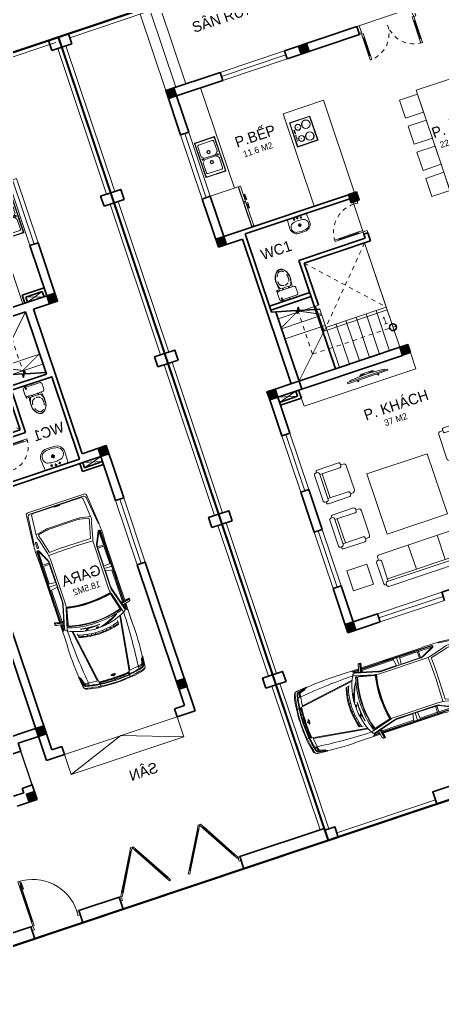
# Model space of a CAD drawing. Header units: metres. Extents: x 568336 to 569219, y 2065964 to 2066430.
# Drawn here: x 568454.68 to 568464.64, y 2066133.29 to 2066156.67 of the extents above; entities that cross this region are included whole.
import ezdxf

# ---------------------------------------------------------------- set-up
doc = ezdxf.new("R2010")
doc.units = ezdxf.units.M
for name, pattern in [('$AUDIT_BAD_LTYPE2', [0]), ('CENTER', [2, 1.25, -0.25, 0.25, -0.25]), ('DASHED', [0.75, 0.5, -0.25]), ('HIDDEN', [0.375, 0.25, -0.125]), ('HIDDEN2', [0.1875, 0.125, -0.0625]), ('xref-thap C (mb tang 32-2)$0$HIDDEN', [0.375, 0.25, -0.125]), ('Xref-VCMT-BT3 - tuong bao$0$HIDDEN', [0.375, 0.25, -0.125])]:
    doc.linetypes.add(name, pattern=pattern)
doc.layers.get('0').update_dxf_attribs({"linetype": 'CONTINUOUS'})
for name, color, linetype, lineweight in [('-CONCRETE', 1, 'CONTINUOUS', 35), ('-DOOR', 137, 'CONTINUOUS', 9), ('-FURNITURE', 46, 'CONTINUOUS', 9), ('-HIDE', 3, 'HIDDEN', 13), ('-KH', 143, 'CONTINUOUS', 13), ('-LINE1', 7, 'CONTINUOUS', 18), ('-RANH GIOI KHU DAT', 12, 'CENTER', 18), ('-TEXT', 7, 'CONTINUOUS', 15), ('-WALL', 4, 'CONTINUOUS', 35), ('Bighome_khuat', 251, 'DASHED', 5), ('TEXT25', 2, 'CONTINUOUS', 13)]:
    doc.layers.add(name, color=color, linetype=linetype, lineweight=lineweight)
doc.layers.add('SOLO', color=7, linetype='CONTINUOUS')
doc.styles.add('1', font='arial.ttf')
doc.styles.add('T1', font='', dxfattribs={"height": 200})
doc.styles.get('T1').set_extended_font_data('VNgeometric Light')

# ---------------------------------------------------------------- blocks, each defined once
blk = doc.blocks.new('t1$0$D11')
at = {"linetype": '$AUDIT_BAD_LTYPE2'}
for p, q in [((70, 100), (70, 1000)), ((90, 1000), (90, 100))]:
    blk.add_line(p, q, dxfattribs=at)
for points in [[(50, 1000), (90, 1000), (90, 1100), (50, 1100), (50, 1000)], [(50, 1003), (50, 100)], [(50, 100), (90, 100), (90, 0), (50, 0), (50, 100)]]:
    blk.add_lwpolyline(points)
for points in [[(118, 895), (118, 1064), (90, 1064), (90, 1036), (113, 1036), (113, 895)], [(0, 0), (50, 0), (50, -40), (60, -40), (60, -100), (0, -100)], [(1200, 0), (1150, 0), (1150, -40), (1140, -40), (1140, -100), (1200, -100)]]:
    blk.add_lwpolyline(points, close=True)
at = {"linetype": '$AUDIT_BAD_LTYPE2', "ltscale": 0.3}
blk.add_arc((50, 0), 1100, 0, 90, dxfattribs=at)
blk = doc.blocks.new('A$C6CE07C06')
for p, q in [((1355, 1774), (989, 1774)), ((1356, 1801), (1350, 1615)), ((1387, 1801), (1382, 1615)), ((1842, 1774), (1387, 1774)), ((1857, 1615), (1840, 1801)), ((1925, 1839), (1915, 1601)), ((1980, 1615), (2018, 1801)), ((2839, 1774), (2013, 1774)), ((2811, 1945), (2844, 1766)), ((2816, 1953), (2822, 1954)), ((2828, 1949), (2860, 1769)), ((2856, 1761), (2853, 1760)), ((2900, 1839), (3433, 1839)), ((3068, 1815), (2905, 1815)), ((3055, 1801), (2907, 1801)), ((2996, 1774), (2912, 1774)), ((3245, 1511), (3341, 1500)), ((3370, 1393), (3312, 1380)), ((3391, 1290), (3332, 1281)), ((3406, 1186), (3347, 1180)), ((3414, 1081), (3355, 1079)), ((3406, 779), (3347, 785)), ((3414, 884), (3355, 886)), ((3370, 572), (3312, 585)), ((3391, 675), (3332, 685)), ((1356, 164), (1350, 350)), ((1387, 164), (1382, 351)), ((1857, 351), (1840, 164)), ((1925, 127), (1915, 364)), ((1980, 351), (2018, 164)), ((3341, 465), (3245, 454)), ((1355, 191), (989, 191)), ((1842, 191), (1387, 191)), ((2839, 191), (2013, 191)), ((2811, 20), (2844, 199)), ((2816, 12), (2822, 11)), ((2828, 16), (2860, 196)), ((2901, 127), (3422, 127)), ((3068, 150), (2905, 150)), ((3055, 164), (2907, 164)), ((2996, 191), (2912, 191))]:
    blk.add_line(p, q)
for points in [[(48, 285), (48, 1680, -0.373826), (99, 1739), (803, 1820), (820, 1839), (54, 1773, 0.383818), (0, 1713), (0, 252, 0.383818), (54, 192), (820, 126), (803, 145), (99, 226, -0.373826)], [(2557, 404), (3001, 284, 0.388671), (3036, 301, 0.143383), (3036, 1665, 0.390953), (3001, 1682), (2557, 1559, -0.106047)], [(4564, 983, 0.027521), (4546, 1368, -0.543027), (4554, 1373), (4603, 1360, -0.308444), (4617, 1345, -0.028524), (4637, 983, -0.028524), (4617, 620, -0.308444), (4603, 605), (4554, 592, -0.543027), (4546, 597, 0.027521)], [(4501, 981, 0.027754), (4500, 1005, 0.037978), (4497, 1021, 0.078467), (4490, 1036, 0.253942), (4486, 1038, 0.253942), (4481, 1036, 0.078467), (4475, 1021, 0.037978), (4472, 1005, 0.027754), (4470, 981, 0.027754), (4472, 958, 0.037978), (4475, 941, 0.078467), (4481, 927, 0.253942), (4486, 924, 0.253942), (4490, 927, 0.078467), (4497, 941, 0.037978), (4500, 958, 0.027754)], [(906, 228), (776, 228, 0.414214), (764, 215), (764, 203, 0.414214), (776, 190), (906, 190, 0.414214), (919, 203), (919, 215, 0.414214)]]:
    blk.add_lwpolyline(points, format="xyb", close=True)
for points in [[(817, 1835, -0.039974), (1255, 1839), (2827, 1839)], [(2832, 150), (1846, 150), (999, 150, -0.758852), (984, 205), (1232, 321, -0.14996), (1372, 364), (1915, 364), (2389, 364, -0.077307), (2455, 354), (3016, 199, 0.360394), (3088, 230, 0.242572), (3089, 1735, 0.360655), (3017, 1766), (2455, 1611, -0.077307), (2389, 1601), (1915, 1601), (1372, 1601, -0.137614), (1232, 1645), (984, 1761, -0.758852), (999, 1815), (1846, 1815), (2832, 1815)], [(2834, 1801), (999, 1801, 0.768317), (992, 1772), (1240, 1655, 0.14228), (1371, 1613), (1857, 1615), (1865, 1608), (1971, 1608), (1980, 1615), (2389, 1615, 0.077278), (2451, 1624), (3023, 1782, 0.231129), (3080, 1839)], [(2912, 1774), (2884, 1931, 0.322829), (2849, 1965), (2812, 1959, 0.422531), (2806, 1952), (2842, 1758), (2825, 1723)], [(4578, 1777, -0.06824), (4603, 1702, -0.051611), (4688, 983), (4688, 1178, 0.069896), (4626, 1707, 0.32103), (4523, 1797), (4292, 1820, 0.311578), (4273, 1810, 0.311578)], [(4609, 1370, 0.043765), (4549, 1724, 0.303464), (4496, 1773), (4373, 1795, 0.018633), (4273, 1810, 0.083909), (4370, 1778), (4493, 1756, -0.304556), (4533, 1720, -0.038587), (4593, 1374)], [(4517, 1385), (4476, 1703, 0.304567), (4446, 1739), (4333, 1770, -0.23887), (4324, 1778), (4320, 1790)], [(4512, 1628), (4500, 1706, 0.304567), (4453, 1762), (4438, 1766)], [(4553, 340, -0.027873), (3110, 247, -0.059366), (3058, 256), (2582, 386, 0.079464), (2446, 413), (1281, 413, 0.06068), (1127, 394), (736, 296, -0.120949), (592, 270), (116, 311, -0.39497), (59, 371), (59, 1600, -0.404135), (117, 1660), (602, 1699, -0.112937), (736, 1673), (1127, 1571, 0.06068), (1281, 1553), (2446, 1553, 0.070217), (2582, 1578), (3058, 1711, -0.044809), (3109, 1718, -0.02806), (4553, 1625)], [(585, 1698), (531, 1430, 0.050349), (524, 1369), (524, 593, 0.051729), (531, 530), (585, 271)], [(713, 346, -0.11132), (605, 325), (561, 536, -0.051729), (555, 593), (555, 1369, -0.050349), (560, 1424), (605, 1644, -0.111864), (714, 1623), (1102, 1522, 0.016174), (1102, 443), (713, 347)], [(1170, 1557, 0.017383), (1170, 408, -9.34877)], [(2526, 1563, -0.107872), (2527, 402, 0.970081)], [(2537, 1565, -0.107895), (2538, 400, -0.109161)], [(3212, 1273, -0.045041), (3259, 1070, 0.050749), (3081, 1543, -0.062222), (3208, 1285), (3219, 1281), (3256, 1209)], [(3104, 1495, -0.052375), (3205, 1275), (3214, 1272), (3259, 1184)], [(4578, 988, 0.025968), (4561, 1353, -0.502127), (4565, 1357), (4613, 1347)], [(3197, 762, -0.045041), (3153, 558, 0.050749), (3195, 1062, -0.062222), (3198, 775), (3207, 766), (3242, 679)], [(3239, 660), (3198, 760), (3191, 767, 0.052375), (3195, 1009)], [(4689, 1226), (4695, 1226, -0.001921), (4700, 983)], [(4578, 188, 0.06824), (4603, 263, 0.051611), (4688, 983), (4688, 788, -0.069896), (4626, 258, -0.32103), (4523, 168), (4292, 145, -0.311578), (4273, 155, -0.311578)], [(4613, 618), (4565, 608, -0.502127), (4561, 612, 0.02601), (4578, 977, 0.026384)], [(4689, 739), (4695, 739, 0.001921), (4700, 983)], [(4611, 595, -0.046101), (4549, 241, -0.303464), (4496, 192), (4373, 171, -0.018633), (4273, 155, -0.083909), (4370, 187), (4493, 209, 0.304556), (4533, 245, 0.038587), (4593, 591)], [(4517, 580), (4476, 262, -0.304567), (4446, 227), (4333, 195, 0.23887), (4324, 187), (4320, 175)], [(2834, 164), (999, 164, -0.768317), (992, 193), (1240, 310, -0.149181), (1371, 351), (1857, 351), (1865, 357), (1971, 357), (1980, 351), (2389, 351, -0.077278), (2451, 341), (3023, 184, -0.228236), (3080, 127)], [(4512, 337), (4500, 259, -0.304567), (4453, 203), (4438, 199)], [(817, 130, 0.041495), (1267, 127), (2827, 127)], [(2912, 191), (2884, 34, -0.322829), (2849, 0), (2812, 6, -0.422531), (2806, 14), (2842, 207), (2825, 242)]]:
    blk.add_lwpolyline(points, format="xyb")
for points in [[(2072, 1839), (2072, 1815), (2251, 1815), (2251, 1839)], [(2092, 1839), (2092, 1830), (2233, 1830), (2233, 1839)], [(2835, 1963), (2874, 1764), (2872, 1737)], [(2558, 1553), (2959, 1653), (3041, 1653)], [(3153, 1597), (4682, 1360)], [(3157, 1617), (4514, 1407)], [(49, 1051), (76, 1051), (76, 920), (49, 920)], [(3153, 368), (4682, 605)], [(3157, 348), (4514, 558)], [(2558, 412), (2959, 313), (3041, 313)], [(2072, 127), (2072, 150), (2251, 150), (2251, 127)], [(2092, 127), (2092, 135), (2233, 135), (2233, 127)], [(2835, 2), (2874, 201), (2872, 228)]]:
    blk.add_lwpolyline(points)
blk.add_lwpolyline([(4637, 988), (4570, 988), (4570, 977), (4637, 977)], close=True)
blk.add_circle((4502, 982), 17.5)
for centre, radius, start, end in [((2818, 1947), 6.67, 102.2823, 190.4042), ((2821, 1948), 6.67, 10.3268, 82.609), ((2851, 1767), 6.67, 190.4042, 285.2365), ((2854, 1768), 6.67, 285.2365, 10.3268), ((3648, -4086), 5929, 83.9529, 92.0822), ((714, 984), 2372, 343.5716, 16.3779), ((714, 983), 2387, 343.6793, 16.2892), ((1629, 983), 1731, 359.9757, 17.6213), ((1607, 983), 1789, 359.9764, 16.8703), ((1629, 983), 1789, 359.9764, 16.7982), ((1059, 1015), 3532, 359.565, 5.5133), ((1059, 1015), 3560, 359.5684, 5.381), ((4612, 1343), 4.58, 6.5805, 75.1489), ((3280, 983), 40.8, 103.7631, 256.1858), ((3280, 983), 25.6, 111.5508, 248.398), ((1629, 982), 1731, 342.3787, 0.0243), ((1607, 982), 1789, 343.1297, 0.0236), ((1629, 982), 1789, 343.2018, 0.0236), ((1059, 950), 3532, 354.4867, 0.4446), ((1059, 950), 3560, 354.619, 0.4411), ((4612, 622), 4.58, 284.8511, 353.4195), ((2818, 19), 6.67, 169.5958, 257.7177), ((2821, 17), 6.67, 277.391, 349.6732), ((2851, 198), 6.67, 74.7635, 169.5958), ((2854, 197), 6.67, 349.6732, 74.7635), ((3653, 6050), 5928, 267.7698, 276.0029)]:
    blk.add_arc(centre, radius, start, end)
blk = doc.blocks.new('*U95')
at = {"color": 251}
blk.add_line((-70, 100), (-70, 500), dxfattribs=at)
for points in [[(-50, 0), (-50, 600), (-90, 600), (-90, 0)], [(-50, 100), (-90, 100), (-90, 500), (-50, 500)], [(-700, -100), (-640, -100), (-640, -40), (-650, -40), (-650, 0), (-700, 0)], [(0, -100), (-60, -100), (-60, -40), (-50, -40), (-50, 0), (0, 0)]]:
    blk.add_lwpolyline(points, close=True)
at = {"layer": 'Bighome_khuat', "linetype": 'Xref-VCMT-BT3 - tuong bao$0$HIDDEN'}
blk.add_arc((-50, 0), 600, 90, 180, dxfattribs=at)
blk = doc.blocks.new('A$C14986441')
at = {"ltscale": 3}
for p, q in [((-250, 420), (-250, -420)), ((240, 430), (-240, 430)), ((-200, 325), (-200, 87)), ((170, 355), (-170, 355)), ((200, 87), (200, 325)), ((250, -420), (250, 420)), ((-191, 66), (-149, 24)), ((-128, 15), (128, 15)), ((149, 24), (191, 66)), ((-200, -325), (-200, -87)), ((-191, -66), (-149, -24)), ((-128, -15), (128, -15)), ((149, -24), (191, -66)), ((200, -87), (200, -325)), ((-240, -430), (240, -430)), ((170, -355), (-170, -355))]:
    blk.add_line(p, q, dxfattribs=at)
blk.add_lwpolyline([(240, -390), (240, 390, 0.414214), (210, 420), (-210, 420, 0.414214), (-240, 390), (-240, -390, 0.414214), (-210, -420), (210, -420, 0.414214)], format="xyb", close=True, dxfattribs=at)
for centre, radius in [((-186, 0), 17.5), ((0, 125), 40), ((0, 125), 35), ((185, 0), 17.5), ((0, -125), 40), ((0, -125), 35)]:
    blk.add_circle(centre, radius, dxfattribs=at)
for centre, radius, start, end in [((-240, 420), 10, 90, 180), ((-170, 325), 30, 90, 180), ((170, 325), 30, 0, 90), ((240, 420), 10, 0, 90), ((-170, 87), 30, 180, 225), ((-128, 45), 30, 225, 270), ((128, 45), 30, 270, 315), ((170, 87), 30, 315, 0), ((-170, -87), 30, 135, 180), ((-128, -45), 30, 90, 135), ((128, -45), 30, 45, 90), ((170, -87), 30, 0, 45), ((-240, -420), 10, 180, 270), ((-170, -325), 30, 180, 270), ((170, -325), 30, 270, 0), ((240, -420), 10, 270, 0)]:
    blk.add_arc(centre, radius, start, end, dxfattribs=at)
blk = doc.blocks.new('A$C5C575821')
at = {"layer": '-CONCRETE'}
h = blk.add_hatch(color=256, dxfattribs=at)
h.dxf.hatch_style = 1
h.paths.add_polyline_path([(0, 200), (0, 0), (200, 0), (200, 200)])
blk.add_lwpolyline([(0, 0), (200, 0), (200, 200), (0, 200)], close=True, dxfattribs=at)
blk = doc.blocks.new('LUOI M1')
at = {"layer": '-WALL'}
for p in [(-200, 13100), (4600, 13100), (8100, 13100), (-200, 9400), (4600, 9400), (8100, 9400), (-200, 5600), (4600, 5600), (8100, 5600), (-200, -200), (4600, -200), (8100, -200)]:
    blk.add_blockref('A$C5C575821', p, dxfattribs=at)
blk = doc.blocks.new('A$C617b7985')
at = {"layer": '-DOOR'}
for p, q in [((50, 187), (540, 1035)), ((570, 1018), (80, 169)), ((670, 1018), (1160, 169)), ((1191, 187), (701, 1035)), ((1281, 0), (1281, 100))]:
    blk.add_line(p, q, dxfattribs=at)
for points in [[(556, 1038), (564, 1033), (64, 167), (56, 172)], [(620, 1104), (570, 1018), (559, 1024), (564, 1033), (556, 1038), (551, 1029), (540, 1035), (590, 1122)], [(620, 1104), (670, 1018), (681, 1024), (676, 1033), (685, 1038), (690, 1029), (701, 1035), (651, 1122)], [(685, 1038), (676, 1033), (1176, 167), (1185, 172)], [(61, 180), (56, 172), (64, 167), (69, 175), (80, 169), (30, 83), (0, 100), (50, 187)], [(1180, 180), (1185, 172), (1176, 167), (1171, 175), (1160, 169), (1210, 83), (1241, 100), (1191, 187)], [(1231, 65), (1241, 65), (1241, 100), (1281, 100), (1281, 0), (1231, 0)]]:
    blk.add_lwpolyline(points, close=True, dxfattribs=at)
blk = doc.blocks.new('A$Ca51cd422')
for p, q in [((167, 414), (224, 414)), ((195, 383), (195, 443)), ((267, 429), (324, 429)), ((295, 398), (295, 458)), ((295, 165), (295, 264)), ((367, 414), (424, 414)), ((395, 383), (395, 443)), ((249, 215), (342, 215))]:
    blk.add_line(p, q)
for points in [[(0, 200, 0.414214), (200, 0), (390, 0, 0.414214), (590, 200), (581, 446, 0.409799), (551, 475), (39, 475, 0.403607), (9, 446)], [(177, 40, 0.090773), (424, 43, 0.149887), (521, 96, 0.430722), (482, 321, 0.080637), (470, 327, 0.127732), (125, 329, 0.074208), (114, 325, 0.443092), (69, 96, 0.13364), (154, 46, 0.033617)]]:
    blk.add_lwpolyline(points, format="xyb", close=True)
for centre, radius in [((195, 414), 17.5), ((295, 215), 37.5), ((295, 215), 22.5), ((295, 215), 22.5), ((295, 429), 17.5), ((395, 414), 17.5)]:
    blk.add_circle(centre, radius)
blk = doc.blocks.new('A$C18091ED7')
for p, q in [((0, -42), (0, 0)), ((146, -27), (179, -27)), ((146, -27), (146, -30)), ((146, -30), (166, -30)), ((153, -37), (146, -30)), ((152, 0), (152, -27)), ((152, 0), (179, 0)), ((153, -37), (166, -37)), ((153, -40), (153, -37)), ((153, -40), (178, -40)), ((153, -40), (178, -40)), ((153, -40), (153, -42)), ((185, -30), (166, -30)), ((178, -37), (166, -37)), ((185, -30), (178, -37)), ((178, -37), (178, -40)), ((178, -40), (178, -42)), ((179, 0), (179, -27)), ((179, -27), (185, -27)), ((185, -27), (185, -30)), ((-83, -267), (-83, -300)), ((-83, -278), (-83, -288)), ((-61, -290), (-83, -290)), ((-63, -265), (-81, -265)), ((-61, -267), (-61, -300)), ((61, -267), (61, -300)), ((61, -290), (83, -290)), ((63, -265), (81, -265)), ((83, -267), (83, -300)), ((83, -278), (83, -288)), ((165, -262), (165, -290)), ((168, -260), (228, -260)), ((168, -292), (207, -292)), ((231, -274), (231, -262))]:
    blk.add_line(p, q)
for points in [[(230, -219, -0.137407), (225, -235), (222, -241, -0.236081), (198, -255, -0.051961), (-198, -255, -0.236081), (-222, -241), (-225, -235, -0.137407), (-230, -219), (-230, -72, -0.198912), (-226, -63), (-209, -46, -0.198912), (-200, -42), (0, -42), (200, -42, -0.198912), (209, -46), (226, -63, -0.198912), (230, -72)], [(144, -619, -0.212405), (26, -734, -0.027685), (-1, -739, -0.022279), (-26, -734, -0.212405), (-144, -619, -0.142796), (-167, -428, -0.093005), (-128, -309, -0.256439), (-111, -300), (0, -300), (111, -300, -0.256439), (128, -309, -0.093005), (167, -428, -0.142796)]]:
    blk.add_lwpolyline(points, format="xyb", close=True)
at = {"linetype": 'xref-thap C (mb tang 32-2)$0$HIDDEN', "ltscale": 100}
blk.add_lwpolyline([(61, -669, -0.199031), (0, -699, -0.199031), (-61, -669, -0.218924), (-132, -478, -0.153791), (-112, -404, -0.236701), (0, -348, -0.236701), (112, -404, -0.153791), (132, -478, -0.218924)], format="xyb", close=True, dxfattribs=at)
blk.add_circle((166, -78), 13.9)
for centre, radius, start, end in [((-81, -267), 1.98, 90, 180), ((-63, -267), 1.98, 0, 90), ((63, -267), 1.98, 90, 180), ((81, -267), 1.98, 0, 90), ((168, -262), 2.47, 90, 180), ((168, -290), 2.47, 180, 270), ((207, -277), 15.5, 270, 306.4659), ((168, -225), 80.1, 306.4659, 320.3123), ((228, -274), 2.47, 320.3123, 0)]:
    blk.add_arc(centre, radius, start, end)
for points in [[(-156, -259), (-157, -267), (-164, -328), (-169, -385), (-184, -528), (-136, -679), (-50, -735), (-20, -741), (0, -744)], [(156, -259), (157, -267), (164, -328), (169, -385), (184, -528), (136, -679), (50, -735), (20, -741), (0, -744)]]:
    blk.add_open_spline(points, degree=3, knots=[130.613938, 130.613938, 130.613938, 130.613938, 152.852109, 311.129351, 417.703951, 561.383393, 697.692632, 710.812262, 710.812262, 710.812262, 710.812262])
blk = doc.blocks.new('BT1-T1')
at = {"layer": '-DOOR'}
for points in [[(195887, 45251), (195687, 45251), (195687, 43651), (195887, 43651)], [(195887, 35701), (195687, 35701), (195687, 37301), (195887, 37301)]]:
    blk.add_lwpolyline(points, close=True, dxfattribs=at)
for points in [[(195787, 45251), (195787, 43651)], [(195787, 37301), (195787, 35701)]]:
    blk.add_lwpolyline(points, dxfattribs=at)
at = {"layer": '-FURNITURE'}
blk.add_line((196487, 44901), (196487, 42401), dxfattribs=at)
for points in [[(196367, 42531), (195957, 42401)], [(196367, 42401), (195957, 42531)], [(196337, 38271), (195887, 38401)], [(196337, 38401), (195887, 38271)]]:
    blk.add_lwpolyline(points, dxfattribs=at)
at = {"layer": '-HIDE', "ltscale": 10}
blk.add_lwpolyline([(197487, 39601), (198987, 41201)], dxfattribs=at)
at = {"layer": '-KH', "linetype": 'HIDDEN2', "ltscale": 5}
blk.add_lwpolyline([(196987, 40813), (196987, 41701), (199068, 41701)], dxfattribs=at)
at = {"layer": '-LINE1', "ltscale": 10}
for p, q in [((197687, 48001), (193787, 48001)), ((193787, 44226), (193787, 47851)), ((193787, 40226), (193787, 43976)), ((193787, 36226), (193787, 39976)), ((193787, 32226), (193787, 35976)), ((193787, 28401), (193787, 31976))]:
    blk.add_line(p, q, dxfattribs=at)
at = {"layer": '-LINE1', "lineweight": 18}
blk.add_line((206087, 28101), (193787, 28102), dxfattribs=at)
at = {"layer": '-LINE1'}
for points in [[(197487, 41201), (196487, 42201)], [(197487, 41151), (196487, 41151)], [(197487, 40901), (196487, 40901)], [(196686, 40901), (196487, 40901)], [(196137, 32001), (198937, 32001)], [(196137, 32001), (196137, 31501), (197537, 32001), (198937, 31501)], [(198937, 32001), (198937, 31501)], [(196137, 31501), (198937, 31501)]]:
    blk.add_lwpolyline(points, dxfattribs=at)
at = {"layer": '-LINE1', "const_width": 20}
blk.add_lwpolyline([(196487, 41157), (196987, 40907), (197487, 41157)], dxfattribs=at)
at = {"layer": '-RANH GIOI KHU DAT', "linetype": 'HIDDEN', "ltscale": 10, "const_width": 50}
blk.add_lwpolyline([(193687, 28101), (206187, 28101), (206187, 48101), (193687, 48101)], close=True, dxfattribs=at)
at = {"layer": '-WALL'}
for p, q in [((195687, 42201), (195687, 43651)), ((195887, 42401), (195887, 43651)), ((195887, 42601), (196437, 42601)), ((196437, 42601), (196437, 42401)), ((195887, 42401), (199187, 42401)), ((195957, 42531), (196367, 42531)), ((195957, 42531), (195957, 42401)), ((196367, 42531), (196367, 42401)), ((196287, 42201), (195687, 42201)), ((196287, 38601), (196287, 42201)), ((196487, 40651), (196487, 42201)), ((199187, 42201), (196487, 42201)), ((198108, 39601), (197487, 39601)), ((198008, 39501), (197387, 39501)), ((196287, 38601), (195687, 38601)), ((195687, 38601), (195687, 37301)), ((199387, 32001), (199387, 38601)), ((195887, 38401), (198187, 38401)), ((196337, 38271), (196337, 38401)), ((196407, 38201), (196407, 38401)), ((199187, 32201), (199187, 38401)), ((195887, 38271), (196337, 38271)), ((195887, 38201), (196407, 38201)), ((195887, 35701), (195887, 32201)), ((199387, 32801), (200387, 32801)), ((199387, 32601), (199887, 32601)), ((199887, 32601), (199887, 32401)), ((200137, 32401), (199887, 32401)), ((195887, 32201), (196137, 32201)), ((196137, 32201), (196137, 32001)), ((198937, 32201), (199187, 32201)), ((198937, 32201), (198937, 32001)), ((196137, 32001), (195687, 32001)), ((199387, 32001), (198937, 32001)), ((200137, 31561), (199887, 31561)), ((199887, 31201), (199887, 31561)), ((200137, 31451), (200137, 31561)), ((200137, 31451), (200387, 31451)), ((200387, 31201), (199887, 31201))]:
    blk.add_line(p, q, dxfattribs=at)
for points in [[(193937, 47851), (193687, 47851), (193687, 48101), (193937, 48101)], [(193937, 43976), (193687, 43976), (193687, 44226), (193937, 44226)], [(193937, 39976), (193687, 39976), (193687, 40226), (193937, 40226)], [(193937, 35976), (193687, 35976), (193687, 36226), (193937, 36226)], [(193937, 31976), (193687, 31976), (193687, 32226), (193937, 32226)], [(195787, 28101), (193687, 28101), (193687, 28401), (195787, 28401)], [(199787, 28101), (198787, 28101), (198787, 28401), (199787, 28401)], [(202087, 28101), (200987, 28101), (200987, 28401), (202087, 28401)]]:
    blk.add_lwpolyline(points, close=True, dxfattribs=at)
for points in [[(195887, 43651), (195687, 43651)], [(196487, 40690), (196951, 40815), (196951, 40881), (197019, 40753), (197019, 40833), (197487, 40959)], [(197387, 39501), (197387, 40551), (196387, 40551), (196387, 38501), (198187, 38501)], [(197487, 39601), (197487, 40651), (196487, 40651)], [(195887, 38401), (195887, 37301)], [(195887, 37301), (195687, 37301)], [(195687, 35701), (195687, 32001)], [(195887, 35701), (195687, 35701)]]:
    blk.add_lwpolyline(points, dxfattribs=at)
at = {"layer": 'SOLO'}
blk.add_line((199887, 31561), (199887, 32401), dxfattribs=at)
at = {"layer": '-CONCRETE', "xscale": -1}
blk.add_blockref('LUOI M1', (203987, 32801), dxfattribs=at)
at = {"layer": '-DOOR', "rotation": 90.00000000000001}
blk.add_blockref('*U95', (198008, 39401), dxfattribs=at)
at = {"layer": '-DOOR', "xscale": -1}
blk.add_blockref('t1$0$D11', (200987, 28401), dxfattribs=at)
at = {"layer": '-FURNITURE', "rotation": 180}
for name, p in [('A$C14986441', (196175, 44417)), ('A$Ca51cd422', (197249, 38976))]:
    blk.add_blockref(name, p, dxfattribs=at)
at = {"layer": '-FURNITURE'}
blk.add_blockref('A$C18091ED7', (196887, 40551), dxfattribs=at)
at = {"layer": '-FURNITURE', "xscale": -0.9499999999970896, "yscale": 0.9499999999970896, "zscale": 0.9499999999970896, "rotation": 90}
blk.add_blockref('A$C6CE07C06', (198179, 37686), dxfattribs=at)
at = {"layer": '-WALL'}
for name, p in [('A$C5C575821', (199887, 31201)), ('A$C617b7985', (197507, 28301))]:
    blk.add_blockref(name, p, dxfattribs=at)
at = {"layer": '-WALL', "xscale": -1}
blk.add_blockref('A$C617b7985', (197068, 28301), dxfattribs=at)
at = {"layer": '-TEXT', "color": 2}
for s, p in [('WC1', (196495, 39226)), ('GARA', (196748, 35759)), ('SÂN', (196954, 30903))]:
    blk.add_text(s, height=250, dxfattribs=at).set_placement(p)
at = {"layer": 'TEXT25', "style": 'T1'}
blk.add_text('18.5M2', height=150, rotation=0, dxfattribs=at).set_placement((196859, 35485))
blk = doc.blocks.new('XR.MB.LM123$0$tvi 1')
blk.add_lwpolyline([(29, 0), (29, -1000), (0, -1000), (0, 0)], close=True)
for points in [[(29, -50), (52, -81)], [(-24, -236), (-39, -252)], [(0, -285), (-39, -252)], [(0, -256), (-24, -236)], [(70, -315), (111, -350), (111, -650), (70, -685)], [(89, -446), (89, -360), (71, -345)], [(89, -446), (73, -446)], [(89, -554), (89, -640), (71, -655)], [(89, -554), (73, -554)], [(0, -715), (-39, -748)], [(-24, -764), (-39, -748)], [(0, -744), (-24, -764)], [(29, -950), (52, -919)]]:
    blk.add_lwpolyline(points)
blk.add_arc((-4025, -500), 4099, 354.1311, 5.8689)
blk = doc.blocks.new('*U226')
at = {"color": 251}
blk.add_line((-70, 100), (-70, 600), dxfattribs=at)
for points in [[(-50, 0), (-50, 700), (-90, 700), (-90, 0)], [(-50, 100), (-90, 100), (-90, 600), (-50, 600)], [(-800, -100), (-740, -100), (-740, -40), (-750, -40), (-750, 0), (-800, 0)], [(0, -100), (-60, -100), (-60, -40), (-50, -40), (-50, 0), (0, 0)]]:
    blk.add_lwpolyline(points, close=True)
at = {"layer": 'Bighome_khuat', "linetype": 'Xref-VCMT-BT3 - tuong bao$0$HIDDEN'}
blk.add_arc((-50, 0), 700, 90, 180, dxfattribs=at)
blk = doc.blocks.new('A$C23F441E4')
at = {"ltscale": 3}
blk.add_lwpolyline([(-300, 0), (-300, -510), (300, -510), (300, 0), (-300, 0)], dxfattribs=at)
for points in [[(-290, -10), (-290, -500), (290, -500), (290, -10)], [(-100, -46), (-15, -46), (-15, -56), (-100, -56)]]:
    blk.add_lwpolyline(points, close=True, dxfattribs=at)
for centre, radius in [((-139, -156), 70), ((-139, -156), 67), ((-139, -156), 2), ((37, -48), 6.6), ((74, -48), 6.6), ((139, -156), 70), ((139, -156), 67), ((112, -48), 6.6), ((139, -156), 2), ((160, -48), 6.6), ((-147, -359), 100), ((-147, -359), 97), ((-147, -359), 2), ((147, -359), 100), ((147, -359), 97), ((147, -359), 2)]:
    blk.add_circle(centre, radius, dxfattribs=at)
blk = doc.blocks.new('A$C55AD6C8F')
at = {"ltscale": 3}
for p, q in [((-750, 624), (-750, 1000)), ((-750, 1000), (-704, 1000)), ((-704, 1000), (-704, 624)), ((0, 1000), (-695, 1000)), ((-695, 1000), (-695, 0)), ((0, 0), (0, 1000)), ((-704, 624), (-750, 624)), ((-750, 613), (-750, 18)), ((-704, 613), (-750, 613)), ((-704, 18), (-704, 613)), ((-750, 18), (-704, 18)), ((-695, 0), (0, 0))]:
    blk.add_line(p, q, dxfattribs=at)
at = {"ltscale": 3, "elevation": 0}
for points in [[(-750, 688), (-750, 657), (-790, 657), (-790, 788), (-771, 788), (-771, 688)], [(-750, 549), (-750, 580), (-790, 580), (-790, 449), (-771, 449), (-771, 549)]]:
    blk.add_lwpolyline(points, close=True, dxfattribs=at)
blk = doc.blocks.new('A$Cf08be9d0')
at = {"layer": '-FURNITURE'}
for p, q in [((60, 720), (60, 660)), ((2280, 780), (120, 780)), ((840, 780), (840, 180)), ((1560, 780), (1560, 180)), ((2340, 720), (2340, 660)), ((0, 96), (0, 624)), ((36, 660), (84, 660)), ((120, 624), (120, 120)), ((2280, 624), (2280, 120)), ((2364, 660), (2316, 660)), ((2400, 96), (2400, 624)), ((60, 60), (36, 60)), ((60, 84), (60, 36)), ((2304, 120), (96, 120)), ((96, 0), (2304, 0)), ((2280, 180), (120, 180)), ((2340, 36), (2340, 84)), ((2340, 60), (2364, 60))]:
    blk.add_line(p, q, dxfattribs=at)
for centre, radius, start, end in [((120, 720), 60, 90, 180), ((2280, 720), 60, 0, 90), ((36, 624), 36, 90, 180), ((84, 624), 36, 0, 90), ((2316, 624), 36, 90, 180), ((2364, 624), 36, 0, 90), ((36, 96), 36, 180, 270), ((96, 84), 36, 90, 180), ((96, 36), 36, 180, 270), ((2304, 84), 36, 0, 90), ((2304, 36), 36, 270, 0), ((2364, 96), 36, 270, 0)]:
    blk.add_arc(centre, radius, start, end, dxfattribs=at)
blk = doc.blocks.new('A$Ce56c61a3')
at = {"layer": '-FURNITURE'}
for p, q in [((0, 744), (0, 96)), ((84, 780), (36, 780)), ((60, 780), (60, 804)), ((96, 840), (624, 840)), ((120, 96), (120, 744)), ((624, 720), (120, 720)), ((180, 120), (180, 720)), ((660, 804), (660, 756)), ((720, 780), (660, 780)), ((780, 120), (780, 720)), ((36, 60), (84, 60)), ((60, 60), (60, 36)), ((96, 0), (624, 0)), ((624, 120), (120, 120)), ((660, 36), (660, 84)), ((720, 60), (660, 60))]:
    blk.add_line(p, q, dxfattribs=at)
for centre, radius, start, end in [((36, 744), 36, 90, 180), ((96, 804), 36, 90, 180), ((84, 744), 36, 0, 90), ((624, 804), 36, 0, 90), ((624, 756), 36, 270, 0), ((720, 720), 60, 0, 90), ((36, 96), 36, 180, 270), ((96, 36), 36, 180, 270), ((84, 96), 36, 270, 0), ((624, 84), 36, 0, 90), ((624, 36), 36, 270, 0), ((720, 120), 60, 270, 0)]:
    blk.add_arc(centre, radius, start, end, dxfattribs=at)
blk = doc.blocks.new('LUOI M3')
at = {"layer": '-WALL'}
for p in [(-200, 13100), (3100, 13100), (6900, 13100), (8100, 11850), (-200, 9400), (3100, 9400), (8100, 9400), (-200, 5600), (3100, 5600), (6700, 5600), (8100, 5600), (6700, 1300), (-200, -200), (5204, -200)]:
    blk.add_blockref('A$C5C575821', p, dxfattribs=at)
blk = doc.blocks.new('A$C8aa8c7e6')
at = {"layer": '-FURNITURE'}
for points in [[(542, 1350), (92, 1350), (92, 1800), (542, 1800), (542, 1350)], [(1192, 1350), (742, 1350), (742, 1800), (1192, 1800), (1192, 1350)], [(1842, 1350), (1392, 1350), (1392, 1800), (1842, 1800), (1842, 1350)], [(2492, 1350), (2042, 1350), (2042, 1800), (2492, 1800), (2492, 1350)], [(2600, 1350), (0, 1350), (0, 450), (2600, 450), (2600, 1350)], [(542, 450), (92, 450), (92, 0), (542, 0), (542, 450)], [(1192, 450), (742, 450), (742, 0), (1192, 0), (1192, 450)], [(1842, 450), (1392, 450), (1392, 0), (1842, 0), (1842, 450)], [(2492, 450), (2042, 450), (2042, 0), (2492, 0), (2492, 450)]]:
    blk.add_lwpolyline(points, dxfattribs=at)
blk = doc.blocks.new('*U221')
for p, q in [((-1310, 550), (-1350, 550)), ((-1330, 100), (-1330, 550)), ((-90, 550), (-50, 550)), ((-70, 100), (-70, 550)), ((-1310, 100), (-1350, 100)), ((-90, 100), (-50, 100))]:
    blk.add_line(p, q)
for points in [[(-1350, 0), (-1310, 0), (-1310, 650), (-1350, 650)], [(-50, 0), (-90, 0), (-90, 650), (-50, 650)], [(-1400, -200), (-1340, -200), (-1340, -40), (-1350, -40), (-1350, 0), (-1400, 0)], [(0, -200), (-60, -200), (-60, -40), (-50, -40), (-50, 0), (0, 0)]]:
    blk.add_lwpolyline(points, close=True)
at = {"linetype": 'HIDDEN', "ltscale": 0.1}
for centre, start, end in [((-1350, 0), 0, 90), ((-50, 0), 90, 180)]:
    blk.add_arc(centre, 650, start, end, dxfattribs=at)
blk = doc.blocks.new('BT3-T1')
at = {"layer": '-DOOR'}
for points in [[(188447, -61815), (190047, -61815), (190047, -62015), (188447, -62015)], [(187297, -62916), (187097, -62916), (187097, -64516), (187297, -64516)], [(187097, -71815), (187297, -71815), (187297, -70415), (187097, -70415)], [(187097, -72815), (187297, -72815), (187297, -74215), (187097, -74215)], [(187897, -75115), (189497, -75115), (189497, -75315), (187897, -75315)]]:
    blk.add_lwpolyline(points, close=True, dxfattribs=at)
for points in [[(190047, -61915), (188447, -61915)], [(191847, -61815), (193247, -61815)], [(187197, -62916), (187197, -64516)], [(190446, -65716), (190446, -66516)], [(187197, -70415), (187197, -71815)], [(187197, -74215), (187197, -72815)], [(189497, -75215), (187897, -75215)]]:
    blk.add_lwpolyline(points, dxfattribs=at)
at = {"layer": '-FURNITURE'}
blk.add_line((187897, -64516), (187897, -62015), dxfattribs=at)
for points in [[(189546, -65516), (189546, -63215), (190546, -63215), (190546, -65516)], [(187747, -69646), (187297, -69516)], [(187747, -69516), (187297, -69646)]]:
    blk.add_lwpolyline(points, dxfattribs=at)
for points in [[(187817, -69916), (187817, -69516), (190597, -69516), (190597, -69916)], [(188714, -73405), (190214, -73405), (190214, -71905), (188714, -71905)], [(188034, -74421), (187534, -74421), (187534, -73921), (188034, -73921)]]:
    blk.add_lwpolyline(points, close=True, dxfattribs=at)
at = {"layer": '-HIDE', "ltscale": 10}
for points in [[(190397, -66716), (188897, -68316)], [(188897, -66716), (190397, -68316)]]:
    blk.add_lwpolyline(points, dxfattribs=at)
at = {"layer": '-KH', "linetype": 'HIDDEN2', "ltscale": 5}
blk.add_lwpolyline([(188397, -67718), (188397, -68816), (190477, -68816)], dxfattribs=at)
at = {"layer": '-LINE1', "ltscale": 10}
for p, q in [((185197, -63690), (185197, -60065)), ((185197, -67690), (185197, -63940)), ((185197, -71690), (185197, -67940)), ((185197, -75690), (185197, -71940))]:
    blk.add_line(p, q, dxfattribs=at)
at = {"layer": '-LINE1'}
for p, q in [((190397, -69316), (190397, -66716)), ((190397, -68316), (190397, -66716)), ((188827, -67766), (188827, -68386)), ((188897, -69316), (188897, -67864)), ((188827, -68386), (190397, -68386)), ((188897, -68316), (190397, -68316)), ((189147, -69316), (189147, -68316)), ((189397, -69316), (189397, -68316)), ((189647, -69316), (189647, -68316)), ((189897, -69316), (189897, -68316)), ((190147, -69316), (190147, -68316))]:
    blk.add_line(p, q, dxfattribs=at)
at = {"layer": '-LINE1', "lineweight": 18}
blk.add_line((185197, -75940), (185197, -79565), dxfattribs=at)
at = {"layer": '-LINE1'}
for points in [[(185347, -59915), (187291, -59915)], [(187097, -61815), (187097, -59915)], [(187347, -61815), (187347, -59915)], [(187597, -61815), (187597, -59915)], [(188897, -67766), (187897, -67766)], [(188897, -68016), (187897, -68016)], [(188897, -68266), (187897, -68266)], [(188897, -68316), (187897, -69316)], [(185347, -79715), (187797, -79715)]]:
    blk.add_lwpolyline(points, dxfattribs=at)
at = {"layer": '-LINE1', "const_width": 20}
blk.add_lwpolyline([(187897, -67991), (188397, -67741), (188897, -67991)], dxfattribs=at)
at = {"layer": '-RANH GIOI KHU DAT', "linetype": 'HIDDEN', "ltscale": 10, "const_width": 50}
blk.add_lwpolyline([(197833, -74821), (198400, -62812), (195541, -59815), (185097, -59815), (185097, -79815), (192597, -79815)], close=True, dxfattribs=at)
at = {"layer": '-WALL'}
for p, q in [((187097, -62916), (187097, -61815)), ((187097, -61815), (188447, -61815)), ((188447, -61815), (188447, -62015)), ((190047, -61815), (191847, -61815)), ((190047, -61815), (190047, -62015)), ((191847, -61815), (191847, -62015)), ((187297, -62916), (187297, -62015)), ((187297, -62015), (188447, -62015)), ((190047, -62015), (191847, -62015)), ((187097, -65716), (187097, -64516)), ((187297, -65516), (187297, -64516)), ((187297, -65516), (190546, -65516)), ((187797, -67569), (187797, -65616)), ((187797, -65616), (190446, -65616)), ((190446, -65716), (190446, -65616)), ((190546, -65716), (190546, -65516)), ((187697, -65716), (187097, -65716)), ((187697, -69316), (187697, -65716)), ((190546, -65716), (190446, -65716)), ((188797, -69316), (188797, -66616)), ((190446, -66616), (188797, -66616)), ((190446, -66616), (190446, -66516)), ((190546, -66516), (190446, -66516)), ((190546, -66716), (190546, -66516)), ((188897, -67766), (188897, -66716)), ((190546, -66716), (188897, -66716)), ((188797, -67416), (187797, -67416)), ((188797, -67516), (187797, -67516)), ((187897, -69516), (187897, -67596)), ((187097, -69316), (187097, -70415)), ((187297, -70415), (187297, -69516)), ((187297, -69646), (187747, -69646)), ((187747, -69646), (187747, -69516)), ((187817, -69716), (187817, -69516)), ((187297, -69716), (187817, -69716)), ((187097, -71815), (187097, -72815)), ((187097, -72815), (187097, -71815)), ((187297, -72815), (187297, -71815)), ((187297, -72815), (187297, -71815)), ((187097, -74215), (187097, -75315)), ((187297, -75115), (187297, -74215)), ((187897, -75115), (187297, -75115)), ((187897, -75115), (187897, -75315)), ((189997, -75115), (189497, -75115)), ((189497, -75115), (189497, -75315)), ((187097, -75315), (187897, -75315))]:
    blk.add_line(p, q, dxfattribs=at)
for points in [[(185347, -60065), (185097, -60065), (185097, -59815), (185347, -59815)], [(185347, -63940), (185097, -63940), (185097, -63690), (185347, -63690)], [(185347, -67940), (185097, -67940), (185097, -67690), (185347, -67690)], [(185347, -71940), (185097, -71940), (185097, -71690), (185347, -71690)], [(185347, -75940), (185097, -75940), (185097, -75690), (185347, -75690)], [(185347, -79815), (185097, -79815), (185097, -79565), (185347, -79565)], [(188397, -79815), (187797, -79815), (187797, -79515), (188397, -79515)]]:
    blk.add_lwpolyline(points, close=True, dxfattribs=at)
for points in [[(187297, -62916), (187097, -62916)], [(187297, -64516), (187097, -64516)], [(187797, -67569), (188360, -67720), (188360, -67786), (188428, -67659), (188428, -67739), (188897, -67864)], [(187097, -69316), (190397, -69316), (190397, -69516), (187297, -69516)], [(187297, -70415), (187097, -70415)], [(187297, -71815), (187097, -71815)], [(187297, -72815), (187097, -72815)], [(187297, -74215), (187097, -74215)]]:
    blk.add_lwpolyline(points, dxfattribs=at)
blk.add_circle((190397, -68816), 80.5, dxfattribs=at)
at = {"layer": '-CONCRETE'}
blk.add_blockref('LUOI M3', (187297, -75115), dxfattribs=at)
at = {"layer": '-DOOR', "xscale": -1}
for name, p, rotation in [('*U221', (193247, -62015), 180), ('*U226', (190446, -66516), 90)]:
    blk.add_blockref(name, p, dxfattribs=dict(at, rotation=rotation))
at = {"layer": '-FURNITURE'}
for name, p, rotation in [('A$C14986441', (187589, -63637), 179.9999999999998), ('A$C8aa8c7e6', (192248, -63689), 270), ('A$C18091ED7', (188297, -67416), 179.9999999999999)]:
    blk.add_blockref(name, p, dxfattribs=dict(at, rotation=rotation))
at = {"layer": '-FURNITURE', "xscale": -1, "rotation": 90}
blk.add_blockref('A$C23F441E4', (189617, -63767), dxfattribs=at)
at = {"layer": '-FURNITURE', "xscale": -1}
for name, p in [('A$C55AD6C8F', (187297, -65516)), ('A$Ce56c61a3', (191394, -72283)), ('A$Cf08be9d0', (190664, -74585))]:
    blk.add_blockref(name, p, dxfattribs=at)
at = {"layer": '-FURNITURE'}
for name, p, xscale, yscale, zscale in [('A$Ca51cd422', (189324, -66010), -0.8305084745762712, 0.8305084745762712, 0.8305084745762711), ('A$C6CE07C06', (189818, -77950), -0.9499999999970896, 0.9499999999970896, 0.9499999999970896)]:
    blk.add_blockref(name, p, dxfattribs=dict(at, xscale=xscale, yscale=yscale, zscale=zscale))
at = {"layer": '-FURNITURE', "extrusion": (0, 0, -1), "xscale": -0.9999999999999999, "rotation": 270.0036897224084}
blk.add_blockref('XR.MB.LM123$0$tvi 1', (-188963, -69741), dxfattribs=at)
at = {"layer": '-FURNITURE'}
for p in [(187534, -72283), (187534, -73405)]:
    blk.add_blockref('A$Ce56c61a3', p, dxfattribs=at)
at = {"layer": '-TEXT', "color": 2}
for s, p in [('SÂN RỬA', (188166, -60738)), ('P.BẾP', (188261, -63630)), ('P. ĂN', (192730, -64896)), ('WC1', (187994, -66341)), ('P. KHÁCH', (189094, -70703))]:
    blk.add_text(s, height=250, rotation=0, dxfattribs=at).set_placement(p)
at = {"layer": '-TEXT', "style": '1', "width": 0.75}
blk.add_text('1', height=180, rotation=0, dxfattribs=at).set_placement((190215, -68692))
at = {"layer": 'TEXT25', "style": 'T1'}
for s, p in [('11.6 M2', (188349, -63903)), ('22 M2', (192817, -65169)), ('37 M2', (189487, -70976))]:
    blk.add_text(s, height=150, rotation=0, dxfattribs=at).set_placement(p)

msp = doc.modelspace()

# ---------------------------------------------------------------- block references
at = {"layer": '-KH', "yscale": 0.001, "zscale": 0.001}
for name, p, xscale, rotation in [('BT3-T1', (568261.082, 2066154.079), 0.001, 18.55150009798725), ('BT1-T1', (568654.518, 2066172.283), -0.001, 18.55150009791463)]:
    msp.add_blockref(name, p, dxfattribs=dict(at, xscale=xscale, rotation=rotation))

doc.saveas('drawing.dxf')
